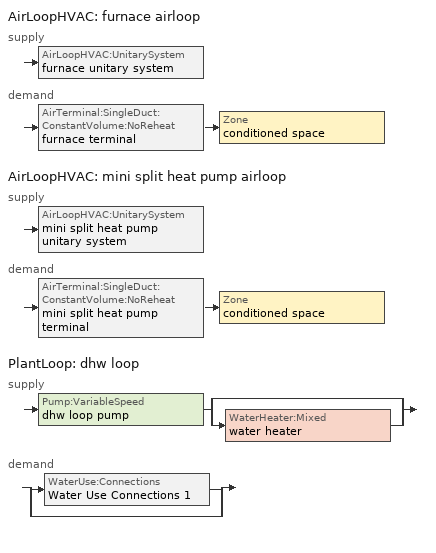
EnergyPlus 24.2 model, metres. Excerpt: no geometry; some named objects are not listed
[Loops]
AirLoopHVAC 'furnace airloop'
 supply: AirLoopHVAC:UnitarySystem 'furnace unitary system'
 demand: AirTerminal:SingleDuct:ConstantVolume:NoReheat 'furnace terminal' > Zone 'conditioned space'
AirLoopHVAC 'mini split heat pump airloop'
 supply: AirLoopHVAC:UnitarySystem 'mini split heat pump unitary system'
 demand: AirTerminal:SingleDuct:ConstantVolume:NoReheat 'mini split heat pump terminal' > Zone 'conditioned space'
PlantLoop 'dhw loop'
 supply: Pump:VariableSpeed 'dhw loop pump' > split
  | bypass
  | WaterHeater:Mixed 'water heater'
 demand: split
  | WaterUse:Connections 'Water Use Connections 1'
  | bypass
[ZoneControl:Thermostat]
conditioned space Thermostat: Zone or ZoneList=conditioned space; Control Type Schedule=conditioned space Thermostat Schedule; Control 1=conditioned space temperature setpoint; Temperature Difference Between Cutout And Setpoint {deltaC}=0
[ThermostatSetpoint:DualSetpoint]
conditioned space temperature setpoint: Heating Setpoint Temperature Schedule=heating setpoint; Cooling Setpoint Temperature Schedule=cooling setpoint
[ZoneHVAC:Baseboard:Convective:Electric]
electric baseboard: Availability Schedule=Always On Discrete; Heating Design Capacity {W}=0.293071; Efficiency=0.3
[AirTerminal:SingleDuct:ConstantVolume:NoReheat] Availability Schedule=Always On Discrete
Name | Maximum Air Flow Rate {m3/s}
furnace terminal | 0.269954
mini split heat pump terminal | 0.12601
[Zone equipment]
conditioned space: electric baseboard, furnace terminal, mini split heat pump terminal
[AirLoopHVAC] Design Return Air Flow Fraction of Supply Air Flow=1
Name | Design Supply Air Flow Rate {m3/s}
furnace airloop | 0.269954
mini split heat pump airloop | 0.12601
[Sizing:System] Type of Load to Size On=Sensible; Design Outdoor Air Flow Rate {m3/s}=Autosize; Central Heating Maximum System Air Flow Ratio=0.3; Preheat Design Temperature {C}=7; Preheat Design Humidity Ratio {kgWater/kgDryAir}=0.008; Precool Design Temperature {C}=12.8; Precool Design Humidity Ratio {kgWater/kgDryAir}=0.008; Central Cooling Design Supply Air Temperature {C}=12.8; Central Heating Design Supply Air Temperature {C}=16.7; Type of Zone Sum to Use=NonCoincident; 100% Outdoor Air in Cooling=Yes; 100% Outdoor Air in Heating=Yes; Central Cooling Design Supply Air Humidity Ratio {kgWater/kgDryAir}=0.0085; Central Heating Design Supply Air Humidity Ratio {kgWater/kgDryAir}=0.008; Cooling Supply Air Flow Rate Method=DesignDay; Cooling Supply Air Flow Rate {m3/s}=0; Cooling Supply Air Flow Rate Per Floor Area {m3/s-m2}=0.00996765; Cooling Fraction of Autosized Cooling Supply Air Flow Rate=1; Cooling Supply Air Flow Rate Per Unit Cooling Capacity {m3/s-W}=3.94755e-05; Heating Supply Air Flow Rate Method=DesignDay; Heating Supply Air Flow Rate {m3/s}=0; Heating Supply Air Flow Rate Per Floor Area {m3/s-m2}=0.00996765; Heating Fraction of Autosized Heating Supply Air Flow Rate=1; Heating Fraction of Autosized Cooling Supply Air Flow Rate=1; Heating Supply Air Flow Rate Per Unit Heating Capacity {m3/s-W}=3.15882e-05; System Outdoor Air Method=ZoneSum; Zone Maximum Outdoor Air Fraction=1; Cooling Design Capacity Method=CoolingDesignCapacity; Cooling Design Capacity {W}=Autosize; Cooling Design Capacity Per Floor Area {W/m2}=234.7; Fraction of Autosized Cooling Design Capacity=1; Heating Design Capacity Method=HeatingDesignCapacity; Heating Design Capacity {W}=Autosize; Heating Design Capacity Per Floor Area {W/m2}=157; Fraction of Autosized Heating Design Capacity=1; Central Cooling Capacity Control Method=OnOff; Occupant Diversity=Autosize
furnace airloop; mini split heat pump airloop
[AvailabilityManager:Scheduled] Schedule=Always On Discrete
furnace airloop Availability Manager; mini split heat pump airloop Availability Manager
[AirLoopHVAC:UnitarySystem] Control Type=Load; Controlling Zone or Thermostat Location=conditioned space; Dehumidification Control Type=None; Availability Schedule=Always On Discrete; Fan Placement=BlowThrough; DX Heating Coil Sizing Ratio=1; Use DOAS DX Cooling Coil=No; Minimum Supply Air Temperature {C}=2; Latent Load Control=SensibleOnlyLoadControl; Heating Supply Air Flow Rate Method=SupplyAirFlowRate; No Load Supply Air Flow Rate Method=SupplyAirFlowRate; No Load Supply Air Flow Rate {m3/s}=0; No Load Supply Air Flow Rate Control Set To Low Speed=Yes; Maximum Supply Air Temperature {C}=48.8889; Maximum Outdoor Dry-Bulb Temperature for Supplemental Heater Operation {C}=21; Ancillary On-Cycle Electric Power {W}=0; Ancillary Off-Cycle Electric Power {W}=0
Name | Supply Fan | Supply Air Fan Operating Mode Schedule | Heating Coil | Cooling Supply Air Flow Rate Method | Heating Supply Air Flow Rate {m3/s} | Cooling Coil | Cooling Supply Air Flow Rate {m3/s} | Design Specification Multispeed Object
furnace unitary system | furnace supply fan | furnace auto fan schedule | furnace htg coil | None | 0.269954
mini split heat pump unitary system | mini split heat pump supply fan | mini split heat pump auto fan schedule | mini split heat pump htg coil | SupplyAirFlowRate | 0.12601 | mini split heat pump clg coil | 0.12601 | Unitary System Performance Multispeed 1
[Fan:SystemModel] Availability Schedule=Always On Discrete; Speed Control Method=Discrete; Electric Power Minimum Flow Rate Fraction=0.2; Design Pressure Rise {Pa}=500; Motor Efficiency=1; Motor In Air Stream Fraction=1; Design Electric Power Consumption {W}=Autosize; Design Power Sizing Method=PowerPerFlow; Electric Power Per Unit Flow Rate Per Unit Pressure {W/((m3/s)-Pa)}=1.66667; Fan Total Efficiency=0.7; Motor Loss Radiative Fraction=0
Name | Design Maximum Air Flow Rate {m3/s} | Electric Power Per Unit Flow Rate {W/(m3/s)} | Number of Speeds | Speed Flow Fraction 1 | Speed Electric Power Fraction 1 | Speed Flow Fraction 2 | Speed Electric Power Fraction 2 | Speed Flow Fraction 3 | Speed Electric Power Fraction 3 | Speed Flow Fraction 4 | Speed Electric Power Fraction 4
furnace supply fan | 0.269954 | 1059.44 | 1 | 1 | 1
mini split heat pump supply fan | 0.155185 | 148.322 | 4 | 0.20706 | 0.00888 | 0.252 | 0.016 | 0.812 | 0.53539 | 1 | 1
[Coil:Heating:Fuel]
furnace htg coil: Availability Schedule=Always On Discrete; Fuel Type=NaturalGas; Burner Efficiency=0.9; Nominal Capacity {W}=9034.5; On Cycle Parasitic Electric Load {W}=0; Off Cycle Parasitic Fuel Load {W}=0
[Coil:Heating:DX:MultiSpeed]
mini split heat pump htg coil: Availability Schedule=Always On Discrete; Minimum Outdoor Dry-Bulb Temperature for Compressor Operation {C}=-3.88889; Crankcase Heater Capacity {W}=50; Maximum Outdoor Dry-Bulb Temperature for Crankcase Heater Operation {C}=10; Defrost Energy Input Ratio Function of Temperature Curve=Defrosteir; Maximum Outdoor Dry-Bulb Temperature for Defrost Operation {C}=4.44444; Defrost Strategy=ReverseCycle; Defrost Control=Timed; Defrost Time Period Fraction=0.058333; Resistive Defrost Heater Capacity {W}=AutoSize; Apply Part Load Fraction to Speeds Greater than 1=No; Fuel Type=Electricity; Region number for Calculating HSPF=4; Number of Speeds=2; Speed Gross Rated Heating Capacity 1 {W}=729.202; Speed Gross Rated Heating COP 1 {W/W}=3.44505; Speed Rated Air Flow Rate 1 {m3/s}=0.0391622; Speed Rated Supply Air Fan Power Per Volume Flow Rate 2017 1 {W/(m3/s)}=773.3; Speed Rated Supply Air Fan Power Per Volume Flow Rate 2023 1 {W/(m3/s)}=934.4; Speed Heating Capacity Function of Temperature Curve Name 1=Heat-CAP-fT1; Speed Heating Capacity Function of Flow Fraction Curve Name 1=Heat-CAP-fFF1; Speed Energy Input Ratio Function of Temperature Curve Name 1=Heat-EIR-fT1; Speed Energy Input Ratio Function of Flow Fraction Curve Name 1=Heat-EIR-fFF1; Speed Part Load Fraction Correlation Curve Name 1=Heat-PLF-fPLR1; Speed Rated Waste Heat Fraction of Power Input 1=0.2; Speed Waste Heat Function of Temperature Curve Name 1=ConstantBiquadratic 1; Speed Gross Rated Heating Capacity 2 {W}=2872.02; Speed Gross Rated Heating COP 2 {W/W}=2.26313; Speed Rated Air Flow Rate 2 {m3/s}=0.155403; Speed Rated Supply Air Fan Power Per Volume Flow Rate 2017 2 {W/(m3/s)}=773.3; Speed Rated Supply Air Fan Power Per Volume Flow Rate 2023 2 {W/(m3/s)}=934.4; Speed Heating Capacity Function of Temperature Curve Name 2=Heat-CAP-fT2; Speed Heating Capacity Function of Flow Fraction Curve Name 2=Heat-CAP-fFF2; Speed Energy Input Ratio Function of Temperature Curve Name 2=Heat-EIR-fT2; Speed Energy Input Ratio Function of Flow Fraction Curve Name 2=Heat-EIR-fFF2; Speed Part Load Fraction Correlation Curve Name 2=Heat-PLF-fPLR2; Speed Rated Waste Heat Fraction of Power Input 2=0.2; Speed Waste Heat Function of Temperature Curve Name 2=ConstantBiquadratic 1
[Coil:Cooling:DX:MultiSpeed]
mini split heat pump clg coil: Availability Schedule=Always On Discrete; Condenser Type=AirCooled; Minimum Outdoor Dry-Bulb Temperature for Compressor Operation {C}=-25; Apply Part Load Fraction to Speeds Greater than 1=No; Apply Latent Degradation to Speeds Greater than 1=No; Crankcase Heater Capacity {W}=50; Maximum Outdoor Dry-Bulb Temperature for Crankcase Heater Operation {C}=10; Basin Heater Capacity {W/K}=0; Basin Heater Setpoint Temperature {C}=2; Fuel Type=Electricity; Number of Speeds=2; Speed Gross Rated Total Cooling Capacity 1 {W}=599.652; Speed Gross Rated Sensible Heat Ratio 1=0.806404; Speed Gross Rated Cooling COP 1 {W/W}=4.25983; Speed Rated Air Flow Rate 1 {m3/s}=0.0321774; Speed Rated Evaporator Fan Power Per Volume Flow Rate 2017 1 {W/(m3/s)}=773.3; Speed Rated Evaporator Fan Power Per Volume Flow Rate 2023 1 {W/(m3/s)}=934.4; Speed Total Cooling Capacity Function of Temperature Curve Name 1=Cool-CAP-fT1; Speed Total Cooling Capacity Function of Flow Fraction Curve Name 1=Cool-CAP-fFF1; Speed Energy Input Ratio Function of Temperature Curve Name 1=Cool-EIR-fT1; Speed Energy Input Ratio Function of Flow Fraction Curve Name 1=Cool-EIR-fFF1; Speed Part Load Fraction Correlation Curve Name 1=Cool-PLF-fPLR1; Speed Nominal Time for Condensate Removal to Begin 1 {s}=1000; Speed Ratio of Initial Moisture Evaporation Rate and Steady State Latent Capacity 1=1.5; Speed Maximum Cycling Rate 1 {cycles/hr}=3; Speed Latent Capacity Time Constant 1 {s}=45; Speed Rated Waste Heat Fraction of Power Input 1=0.2; Speed Waste Heat Function of Temperature Curve Name 1=ConstantBiquadratic; Speed Evaporative Condenser Effectiveness 1=0.9; Speed Evaporative Condenser Air Flow Rate 1 {m3/s}=AutoSize; Speed Rated Evaporative Condenser Pump Power Consumption 1 {W}=AutoSize; Speed Gross Rated Total Cooling Capacity 2 {W}=2363.15; Speed Gross Rated Sensible Heat Ratio 2=0.759942; Speed Gross Rated Cooling COP 2 {W/W}=3.13147; Speed Rated Air Flow Rate 2 {m3/s}=0.126188; Speed Rated Evaporator Fan Power Per Volume Flow Rate 2017 2 {W/(m3/s)}=773.3; Speed Rated Evaporator Fan Power Per Volume Flow Rate 2023 2 {W/(m3/s)}=934.4; Speed Total Cooling Capacity Function of Temperature Curve Name 2=Cool-CAP-fT2; Speed Total Cooling Capacity Function of Flow Fraction Curve Name 2=Cool-CAP-fFF2; Speed Energy Input Ratio Function of Temperature Curve Name 2=Cool-EIR-fT2; Speed Energy Input Ratio Function of Flow Fraction Curve Name 2=Cool-EIR-fFF2; Speed Part Load Fraction Correlation Curve Name 2=Cool-PLF-fPLR2; Speed Nominal Time for Condensate Removal to Begin 2 {s}=1000; Speed Ratio of Initial Moisture Evaporation Rate and Steady State Latent Capacity 2=1.5; Speed Maximum Cycling Rate 2 {cycles/hr}=3; Speed Latent Capacity Time Constant 2 {s}=45; Speed Rated Waste Heat Fraction of Power Input 2=0.2; Speed Waste Heat Function of Temperature Curve Name 2=ConstantBiquadratic; Speed Evaporative Condenser Effectiveness 2=0.9; Speed Evaporative Condenser Air Flow Rate 2 {m3/s}=AutoSize; Speed Rated Evaporative Condenser Pump Power Consumption 2 {W}=AutoSize
[UnitarySystemPerformance:Multispeed]
Unitary System Performance Multispeed 1: Number of Speeds for Heating=2; Number of Speeds for Cooling=2; Single Mode Operation=No; No Load Supply Air Flow Rate Ratio=1; Heating Speed Supply Air Flow Ratio 1=0.310345; Cooling Speed Supply Air Flow Ratio 1=0.255; Heating Speed Supply Air Flow Ratio 2=1.23153; Cooling Speed Supply Air Flow Ratio 2=1
[PlantLoop]
dhw loop: Fluid Type=Water; Plant Equipment Operation Scheme=dhw loop Operation Schemes; Maximum Loop Temperature {C}=100; Minimum Loop Temperature {C}=0; Maximum Loop Flow Rate {m3/s}=0.01; Minimum Loop Flow Rate {m3/s}=0; Plant Loop Volume {m3}=0.003; Load Distribution Scheme=Optimal; Plant Loop Demand Calculation Scheme=SingleSetpoint; Common Pipe Simulation=None
[Sizing:Plant]
dhw loop: Loop Type=Heating; Design Loop Exit Temperature {C}=56; Loop Design Temperature Difference {deltaC}=5.55556; Sizing Option=NonCoincident; Zone Timesteps in Averaging Window=1; Coincident Sizing Factor Mode=None
[Pump:VariableSpeed]
dhw loop pump: Design Maximum Flow Rate {m3/s}=0.01; Design Pump Head {Pa}=1; Design Power Consumption {W}=0; Motor Efficiency=0.85; Fraction of Motor Inefficiencies to Fluid Stream=0; Coefficient 1 of the Part Load Performance Curve=0; Coefficient 2 of the Part Load Performance Curve=1; Coefficient 3 of the Part Load Performance Curve=0; Coefficient 4 of the Part Load Performance Curve=0; Design Minimum Flow Rate {m3/s}=0; Pump Control Type=Intermittent; Skin Loss Radiative Fraction=0.5; Design Power Sizing Method=PowerPerFlowPerPressure; Design Electric Power per Unit Flow Rate {W/(m3/s)}=348701.1; Design Shaft Power per Unit Flow Rate per Unit Head {W/((m3/s)-Pa)}=1.28205; Design Minimum Flow Rate Fraction=0
[WaterHeater:Mixed]
water heater: Tank Volume {m3}=0.179807; Setpoint Temperature Schedule=water heater setpoint; Deadband Temperature Difference {deltaC}=2; Maximum Temperature Limit {C}=99; Heater Control Type=Cycle; Heater Maximum Capacity {W}=10550.6; Heater Minimum Capacity {W}=0; Heater Ignition Minimum Flow Rate {m3/s}=0; Heater Ignition Delay {s}=0; Heater Fuel Type=NaturalGas; Heater Thermal Efficiency=0.766141; Off Cycle Parasitic Fuel Consumption Rate {W}=0; Off Cycle Parasitic Fuel Type=Electricity; Off Cycle Parasitic Heat Fraction to Tank=0; On Cycle Parasitic Fuel Consumption Rate {W}=0; On Cycle Parasitic Fuel Type=Electricity; On Cycle Parasitic Heat Fraction to Tank=0; Ambient Temperature Indicator=Zone; Ambient Temperature Zone=conditioned space; Off Cycle Loss Coefficient to Ambient Temperature {W/K}=5.04386; Off Cycle Loss Fraction to Zone=0.64; On Cycle Loss Coefficient to Ambient Temperature {W/K}=5.04386; On Cycle Loss Fraction to Zone=1; Use Side Effectiveness=1; Source Side Effectiveness=1; Use Side Design Flow Rate {m3/s}=Autosize; Source Side Design Flow Rate {m3/s}=Autosize; Indirect Water Heating Recovery Time {hr}=1.5; Source Side Flow Control Mode=IndirectHeatPrimarySetpoint
[WaterHeater:Sizing]
water heater: Design Mode=PeakDraw; Time Storage Can Meet Peak Draw {hr}=0.538503; Time for Tank Recovery {hr}=0; Nominal Tank Volume for Autosizing Plant Connections {m3}=1
[SetpointManager:Scheduled]
Setpoint Manager Scheduled 1: Control Variable=Temperature; Schedule=dhw temp
[WaterUse:Connections]
Water Use Connections 1: Drain Water Heat Exchanger Type=None; Drain Water Heat Exchanger Destination=Plant; Water Use Equipment Name 1=dhw fixtures; Water Use Equipment Name 2=dhw distribution waste; Water Use Equipment Name 3=clothes washer; Water Use Equipment Name 4=dishwasher
[WaterUse:Equipment]
Name | Peak Flow Rate {m3/s} | Flow Rate Fraction Schedule | Target Temperature Schedule
dhw fixtures | 9.61811e-07 | dhw fixtures schedule | mixed water temperature schedule
dhw distribution waste | 2.9158e-07 | dhw fixtures schedule | mixed water temperature schedule
clothes washer | 9.69919e-07 | clothes washer schedule
dishwasher | 2.90872e-07 | dishwasher schedule
[PlantEquipmentOperationSchemes]
dhw loop Operation Schemes: Control Scheme Object Type 1=PlantEquipmentOperation:HeatingLoad; Control Scheme Name 1=dhw loop Heating Operation Scheme; Control Scheme Schedule Name 1=Always On Discrete
[PlantEquipmentOperation:HeatingLoad]
dhw loop Heating Operation Scheme: Load Range Lower Limit 1 {W}=0; Load Range Upper Limit 1 {W}=1000000000; Range Equipment List Name 1=dhw loop Heating Equipment List
[PlantEquipmentList]
dhw loop Heating Equipment List: WaterHeater:Mixed, water heater
[EnergyManagementSystem:GlobalVariable]
furnace_airloop_Fan_RTF
infil_program_Qfan
infil_program_Qinf
mini_split_heat_pump_airloop_Fan_RTF
natural_vent_program_Qnv
natural_vent_program_Qwhf
[EnergyManagementSystem:InternalVariable] Internal Data Type=Fan Maximum Mass Flow Rate
Name | Internal Data Index Key
furnace_airloop_max_sup_fan_mfr | furnace supply fan
mini_split_heat_pump_airloop_max_sup_fan_mfr | mini split heat pump supply fan
[EnergyManagementSystem:Sensor]
Name | Output:Variable or Output:Meter Index Key | Output:Variable or Output:Meter
airflow_gain | infil flow | Infiltration Sensible Heat Gain Energy
airflow_gain_1 | natural vent flow | Infiltration Sensible Heat Gain Energy
airflow_gain_2 | whole house fan flow | Infiltration Sensible Heat Gain Energy
airflow_loss | infil flow | Infiltration Sensible Heat Loss Energy
airflow_loss_1 | natural vent flow | Infiltration Sensible Heat Loss Energy
airflow_loss_2 | whole house fan flow | Infiltration Sensible Heat Loss Energy
clg_load_cond |  | Cooling:EnergyTransfer:Zone:CONDITIONED SPACE
clg_sp_s; clg_sp_s_1 | cooling setpoint | Schedule Value
clothes_dryer_exhaust_0_sch_s | clothes dryer exhaust 0 schedule | Schedule Value
conditioned_space_clg_unmet_s | conditioned space | Zone Cooling Setpoint Not Met Time
conditioned_space_htg_unmet_s | conditioned space | Zone Heating Setpoint Not Met Time
cool_season | cooling season schedule | Schedule Value
dhw_loss | water heater | Water Heater Heat Loss Energy
dhw_rtf | water heater | Water Heater Runtime Fraction
fridge_tin_s; tin_s; tin_s_1 | conditioned space | Zone Mean Air Temperature
furnace_airloop_Fan_RTF_s | furnace supply fan | Fan Runtime Fraction
furnace_htg_coil_s | furnace htg coil | Heating Coil Heating Energy
furnace_supply_fan_s | furnace supply fan | Fan Electricity Energy
htg_load_cond |  | Heating:EnergyTransfer:Zone:CONDITIONED SPACE
htg_sp_s; htg_sp_s_1 | heating setpoint | Schedule Value
ig_ee_conv | clothes dryer | Electric Equipment Convective Heating Energy
ig_ee_conv_1 | clothes washer | Electric Equipment Convective Heating Energy
ig_ee_conv_2 | cooking range | Electric Equipment Convective Heating Energy
ig_ee_conv_3 | dishwasher | Electric Equipment Convective Heating Energy
ig_ee_conv_4 | fridge | Electric Equipment Convective Heating Energy
ig_ee_conv_5 | misc plug loads | Electric Equipment Convective Heating Energy
ig_ee_conv_6 | whole house fan | Electric Equipment Convective Heating Energy
ig_ee_rad | clothes dryer | Electric Equipment Radiant Heating Energy
ig_ee_rad_1 | clothes washer | Electric Equipment Radiant Heating Energy
ig_ee_rad_2 | cooking range | Electric Equipment Radiant Heating Energy
ig_ee_rad_3 | dishwasher | Electric Equipment Radiant Heating Energy
ig_ee_rad_4 | fridge | Electric Equipment Radiant Heating Energy
ig_ee_rad_5 | misc plug loads | Electric Equipment Radiant Heating Energy
ig_ee_rad_6 | whole house fan | Electric Equipment Radiant Heating Energy
ig_lgt_conv | interior lighting | Lights Convective Heating Energy
ig_lgt_rad | interior lighting | Lights Radiant Heating Energy
ig_lgt_vis | interior lighting | Lights Visible Radiation Heating Energy
ig_oe_conv | clothes dryer 1 | Other Equipment Convective Heating Energy
ig_oe_conv_1 | cooking range 1 | Other Equipment Convective Heating Energy
ig_oe_conv_2 | general water use latent | Other Equipment Convective Heating Energy
ig_oe_conv_3 | general water use sensible | Other Equipment Convective Heating Energy
ig_oe_conv_4 | water heater energy adjustment1 | Other Equipment Convective Heating Energy
ig_oe_rad | clothes dryer 1 | Other Equipment Radiant Heating Energy
ig_oe_rad_1 | cooking range 1 | Other Equipment Radiant Heating Energy
ig_oe_rad_2 | general water use latent | Other Equipment Radiant Heating Energy
ig_oe_rad_3 | general water use sensible | Other Equipment Radiant Heating Energy
ig_oe_rad_4 | water heater energy adjustment1 | Other Equipment Radiant Heating Energy
ig_ppl_conv | occupants | People Convective Heating Energy
ig_ppl_rad | occupants | People Radiant Heating Energy
im_conv | furniture mass conditioned space 1 | Surface Inside Face Convection Heat Gain Energy
im_conv_1 | partition wall mass | Surface Inside Face Convection Heat Gain Energy
im_ig | furniture mass conditioned space 1 | Surface Inside Face Internal Gains Radiation Heat Gain Energy
im_ig_1 | partition wall mass | Surface Inside Face Internal Gains Radiation Heat Gain Energy
im_lgt | furniture mass conditioned space 1 | Surface Inside Face Lights Radiation Heat Gain Energy
im_lgt_1 | partition wall mass | Surface Inside Face Lights Radiation Heat Gain Energy
im_sol | furniture mass conditioned space 1 | Surface Inside Face Solar Radiation Heat Gain Energy
im_sol_1 | partition wall mass | Surface Inside Face Solar Radiation Heat Gain Energy
im_surf | furniture mass conditioned space 1 | Surface Inside Face Net Surface Thermal Radiation Heat Gain Energy
im_surf_1 | partition wall mass | Surface Inside Face Net Surface Thermal Radiation Heat Gain Energy
mech_vent_bath_fan_0_sch_s | mech vent bath fan 0 schedule | Schedule Value
mech_vent_bath_fan_1_sch_s | mech vent bath fan 1 schedule | Schedule Value
mini_split_heat_pump_airloop_Fan_RTF_s | mini split heat pump supply fan | Fan Runtime Fraction Speed 1
mini_split_heat_pump_airloop_Fan_RTF_s_1 | mini split heat pump supply fan | Fan Runtime Fraction Speed 2
mini_split_heat_pump_airloop_Fan_RTF_s_2 | mini split heat pump supply fan | Fan Runtime Fraction Speed 3
mini_split_heat_pump_airloop_Fan_RTF_s_3 | mini split heat pump supply fan | Fan Runtime Fraction Speed 4
mini_split_heat_pump_clg_coil_s | mini split heat pump clg coil | Cooling Coil Total Cooling Energy
mini_split_heat_pump_htg_coil_s | mini split heat pump htg coil | Heating Coil Heating Energy
mini_split_heat_pump_supply_fan_s | mini split heat pump supply fan | Fan Electricity Energy
mv_conv | mech vent bath fan 0 | Electric Equipment Convective Heating Energy
mv_conv_1 | mech vent bath fan 1 | Electric Equipment Convective Heating Energy
mv_conv_2 | mech vent house fan | Electric Equipment Convective Heating Energy
mv_conv_3 | mech vent house fan cfis | Electric Equipment Convective Heating Energy
mv_conv_4 | mech vent house fan latent load | Other Equipment Convective Heating Energy
mv_conv_5 | mech vent house fan sensible load | Other Equipment Convective Heating Energy
mv_rad | mech vent bath fan 0 | Electric Equipment Radiant Heating Energy
mv_rad_1 | mech vent bath fan 1 | Electric Equipment Radiant Heating Energy
mv_rad_2 | mech vent house fan | Electric Equipment Radiant Heating Energy
mv_rad_3 | mech vent house fan cfis | Electric Equipment Radiant Heating Energy
mv_rad_4 | mech vent house fan latent load | Other Equipment Radiant Heating Energy
mv_rad_5 | mech vent house fan sensible load | Other Equipment Radiant Heating Energy
natural_vent_s | natural vent schedule | Schedule Value
out_pb_s |  | Site Outdoor Air Barometric Pressure
out_wt_s |  | Site Outdoor Air Humidity Ratio
site_vw_s |  | Site Wind Speed
ss_back_out | Window1 | Surface Window Shortwave from Zone Back Out Window Heat Transfer Rate
ss_back_out_1 | Window10 | Surface Window Shortwave from Zone Back Out Window Heat Transfer Rate
ss_back_out_2 | Window11 | Surface Window Shortwave from Zone Back Out Window Heat Transfer Rate
ss_back_out_3 | Window2 | Surface Window Shortwave from Zone Back Out Window Heat Transfer Rate
ss_back_out_4 | Window3 | Surface Window Shortwave from Zone Back Out Window Heat Transfer Rate
ss_back_out_5 | Window6 | Surface Window Shortwave from Zone Back Out Window Heat Transfer Rate
ss_back_out_6 | Window7 | Surface Window Shortwave from Zone Back Out Window Heat Transfer Rate
ss_back_out_7 | Window8 | Surface Window Shortwave from Zone Back Out Window Heat Transfer Rate
ss_back_out_8 | Window9 | Surface Window Shortwave from Zone Back Out Window Heat Transfer Rate
ss_conv | Door1 | Surface Inside Face Convection Heat Gain Energy
ss_conv_1 | Window1 | Surface Inside Face Convection Heat Gain Energy
ss_conv_2 | Window10 | Surface Inside Face Convection Heat Gain Energy
ss_conv_3 | Window11 | Surface Inside Face Convection Heat Gain Energy
ss_conv_4 | Window2 | Surface Inside Face Convection Heat Gain Energy
ss_conv_5 | Window3 | Surface Inside Face Convection Heat Gain Energy
ss_conv_6 | Window6 | Surface Inside Face Convection Heat Gain Energy
ss_conv_7 | Window7 | Surface Inside Face Convection Heat Gain Energy
ss_conv_8 | Window8 | Surface Inside Face Convection Heat Gain Energy
ss_conv_9 | Window9 | Surface Inside Face Convection Heat Gain Energy
ss_ig | Door1 | Surface Inside Face Internal Gains Radiation Heat Gain Energy
ss_ig_1 | Window1 | Surface Inside Face Internal Gains Radiation Heat Gain Energy
ss_ig_2 | Window10 | Surface Inside Face Internal Gains Radiation Heat Gain Energy
ss_ig_3 | Window11 | Surface Inside Face Internal Gains Radiation Heat Gain Energy
ss_ig_4 | Window2 | Surface Inside Face Internal Gains Radiation Heat Gain Energy
ss_ig_5 | Window3 | Surface Inside Face Internal Gains Radiation Heat Gain Energy
ss_ig_6 | Window6 | Surface Inside Face Internal Gains Radiation Heat Gain Energy
ss_ig_7 | Window7 | Surface Inside Face Internal Gains Radiation Heat Gain Energy
ss_ig_8 | Window8 | Surface Inside Face Internal Gains Radiation Heat Gain Energy
ss_ig_9 | Window9 | Surface Inside Face Internal Gains Radiation Heat Gain Energy
ss_lgt | Door1 | Surface Inside Face Lights Radiation Heat Gain Energy
ss_sol | Door1 | Surface Inside Face Solar Radiation Heat Gain Energy
ss_surf | Door1 | Surface Inside Face Net Surface Thermal Radiation Heat Gain Energy
ss_surf_1 | Window1 | Surface Inside Face Net Surface Thermal Radiation Heat Gain Energy
ss_surf_2 | Window10 | Surface Inside Face Net Surface Thermal Radiation Heat Gain Energy
ss_surf_3 | Window11 | Surface Inside Face Net Surface Thermal Radiation Heat Gain Energy
ss_surf_4 | Window2 | Surface Inside Face Net Surface Thermal Radiation Heat Gain Energy
ss_surf_5 | Window3 | Surface Inside Face Net Surface Thermal Radiation Heat Gain Energy
ss_surf_6 | Window6 | Surface Inside Face Net Surface Thermal Radiation Heat Gain Energy
ss_surf_7 | Window7 | Surface Inside Face Net Surface Thermal Radiation Heat Gain Energy
ss_surf_8 | Window8 | Surface Inside Face Net Surface Thermal Radiation Heat Gain Energy
ss_surf_9 | Window9 | Surface Inside Face Net Surface Thermal Radiation Heat Gain Energy
ss_trans_in | Window1 | Surface Window Transmitted Solar Radiation Rate
ss_trans_in_1 | Window10 | Surface Window Transmitted Solar Radiation Rate
ss_trans_in_2 | Window11 | Surface Window Transmitted Solar Radiation Rate
ss_trans_in_3 | Window2 | Surface Window Transmitted Solar Radiation Rate
ss_trans_in_4 | Window3 | Surface Window Transmitted Solar Radiation Rate
ss_trans_in_5 | Window6 | Surface Window Transmitted Solar Radiation Rate
ss_trans_in_6 | Window7 | Surface Window Transmitted Solar Radiation Rate
ss_trans_in_7 | Window8 | Surface Window Transmitted Solar Radiation Rate
ss_trans_in_8 | Window9 | Surface Window Transmitted Solar Radiation Rate
ss_trans_out | Window1 | Surface Inside Face Initial Transmitted Diffuse Transmitted Out Window Solar Radiation Rate
ss_trans_out_1 | Window10 | Surface Inside Face Initial Transmitted Diffuse Transmitted Out Window Solar Radiation Rate
ss_trans_out_2 | Window11 | Surface Inside Face Initial Transmitted Diffuse Transmitted Out Window Solar Radiation Rate
ss_trans_out_3 | Window2 | Surface Inside Face Initial Transmitted Diffuse Transmitted Out Window Solar Radiation Rate
ss_trans_out_4 | Window3 | Surface Inside Face Initial Transmitted Diffuse Transmitted Out Window Solar Radiation Rate
ss_trans_out_5 | Window6 | Surface Inside Face Initial Transmitted Diffuse Transmitted Out Window Solar Radiation Rate
ss_trans_out_6 | Window7 | Surface Inside Face Initial Transmitted Diffuse Transmitted Out Window Solar Radiation Rate
ss_trans_out_7 | Window8 | Surface Inside Face Initial Transmitted Diffuse Transmitted Out Window Solar Radiation Rate
ss_trans_out_8 | Window9 | Surface Inside Face Initial Transmitted Diffuse Transmitted Out Window Solar Radiation Rate
s_conv | Floor1 | Surface Inside Face Convection Heat Gain Energy
s_conv_1 | FoundationWall1 | Surface Inside Face Convection Heat Gain Energy
s_conv_10 | Wall1:180 | Surface Inside Face Convection Heat Gain Energy
s_conv_11 | Wall1:270 | Surface Inside Face Convection Heat Gain Energy
s_conv_12 | Wall1:90 | Surface Inside Face Convection Heat Gain Energy
s_conv_2 | inferred conditioned ceiling | Surface Inside Face Convection Heat Gain Energy
s_conv_3 | inferred conditioned floor | Surface Inside Face Convection Heat Gain Energy
s_conv_4 | RimJoist1:0 | Surface Inside Face Convection Heat Gain Energy
s_conv_5 | RimJoist1:180 | Surface Inside Face Convection Heat Gain Energy
s_conv_6 | RimJoist1:270 | Surface Inside Face Convection Heat Gain Energy
s_conv_7 | RimJoist1:90 | Surface Inside Face Convection Heat Gain Energy
s_conv_8 | Slab1 | Surface Inside Face Convection Heat Gain Energy
s_conv_9 | Wall1:0 | Surface Inside Face Convection Heat Gain Energy
s_ig | Floor1 | Surface Inside Face Internal Gains Radiation Heat Gain Energy
s_ig_1 | FoundationWall1 | Surface Inside Face Internal Gains Radiation Heat Gain Energy
s_ig_10 | Wall1:180 | Surface Inside Face Internal Gains Radiation Heat Gain Energy
s_ig_11 | Wall1:270 | Surface Inside Face Internal Gains Radiation Heat Gain Energy
s_ig_12 | Wall1:90 | Surface Inside Face Internal Gains Radiation Heat Gain Energy
s_ig_2 | inferred conditioned ceiling | Surface Inside Face Internal Gains Radiation Heat Gain Energy
s_ig_3 | inferred conditioned floor | Surface Inside Face Internal Gains Radiation Heat Gain Energy
s_ig_4 | RimJoist1:0 | Surface Inside Face Internal Gains Radiation Heat Gain Energy
s_ig_5 | RimJoist1:180 | Surface Inside Face Internal Gains Radiation Heat Gain Energy
s_ig_6 | RimJoist1:270 | Surface Inside Face Internal Gains Radiation Heat Gain Energy
s_ig_7 | RimJoist1:90 | Surface Inside Face Internal Gains Radiation Heat Gain Energy
s_ig_8 | Slab1 | Surface Inside Face Internal Gains Radiation Heat Gain Energy
s_ig_9 | Wall1:0 | Surface Inside Face Internal Gains Radiation Heat Gain Energy
s_lgt | Floor1 | Surface Inside Face Lights Radiation Heat Gain Energy
s_lgt_1 | FoundationWall1 | Surface Inside Face Lights Radiation Heat Gain Energy
s_lgt_10 | Wall1:180 | Surface Inside Face Lights Radiation Heat Gain Energy
s_lgt_11 | Wall1:270 | Surface Inside Face Lights Radiation Heat Gain Energy
s_lgt_12 | Wall1:90 | Surface Inside Face Lights Radiation Heat Gain Energy
s_lgt_2 | inferred conditioned ceiling | Surface Inside Face Lights Radiation Heat Gain Energy
s_lgt_3 | inferred conditioned floor | Surface Inside Face Lights Radiation Heat Gain Energy
s_lgt_4 | RimJoist1:0 | Surface Inside Face Lights Radiation Heat Gain Energy
s_lgt_5 | RimJoist1:180 | Surface Inside Face Lights Radiation Heat Gain Energy
s_lgt_6 | RimJoist1:270 | Surface Inside Face Lights Radiation Heat Gain Energy
s_lgt_7 | RimJoist1:90 | Surface Inside Face Lights Radiation Heat Gain Energy
s_lgt_8 | Slab1 | Surface Inside Face Lights Radiation Heat Gain Energy
s_lgt_9 | Wall1:0 | Surface Inside Face Lights Radiation Heat Gain Energy
s_sol | Floor1 | Surface Inside Face Solar Radiation Heat Gain Energy
s_sol_1 | FoundationWall1 | Surface Inside Face Solar Radiation Heat Gain Energy
s_sol_10 | Wall1:180 | Surface Inside Face Solar Radiation Heat Gain Energy
s_sol_11 | Wall1:270 | Surface Inside Face Solar Radiation Heat Gain Energy
s_sol_12 | Wall1:90 | Surface Inside Face Solar Radiation Heat Gain Energy
s_sol_2 | inferred conditioned ceiling | Surface Inside Face Solar Radiation Heat Gain Energy
s_sol_3 | inferred conditioned floor | Surface Inside Face Solar Radiation Heat Gain Energy
s_sol_4 | RimJoist1:0 | Surface Inside Face Solar Radiation Heat Gain Energy
s_sol_5 | RimJoist1:180 | Surface Inside Face Solar Radiation Heat Gain Energy
s_sol_6 | RimJoist1:270 | Surface Inside Face Solar Radiation Heat Gain Energy
s_sol_7 | RimJoist1:90 | Surface Inside Face Solar Radiation Heat Gain Energy
s_sol_8 | Slab1 | Surface Inside Face Solar Radiation Heat Gain Energy
s_sol_9 | Wall1:0 | Surface Inside Face Solar Radiation Heat Gain Energy
s_surf | Floor1 | Surface Inside Face Net Surface Thermal Radiation Heat Gain Energy
s_surf_1 | FoundationWall1 | Surface Inside Face Net Surface Thermal Radiation Heat Gain Energy
s_surf_10 | Wall1:180 | Surface Inside Face Net Surface Thermal Radiation Heat Gain Energy
s_surf_11 | Wall1:270 | Surface Inside Face Net Surface Thermal Radiation Heat Gain Energy
s_surf_12 | Wall1:90 | Surface Inside Face Net Surface Thermal Radiation Heat Gain Energy
s_surf_2 | inferred conditioned ceiling | Surface Inside Face Net Surface Thermal Radiation Heat Gain Energy
s_surf_3 | inferred conditioned floor | Surface Inside Face Net Surface Thermal Radiation Heat Gain Energy
s_surf_4 | RimJoist1:0 | Surface Inside Face Net Surface Thermal Radiation Heat Gain Energy
s_surf_5 | RimJoist1:180 | Surface Inside Face Net Surface Thermal Radiation Heat Gain Energy
s_surf_6 | RimJoist1:270 | Surface Inside Face Net Surface Thermal Radiation Heat Gain Energy
s_surf_7 | RimJoist1:90 | Surface Inside Face Net Surface Thermal Radiation Heat Gain Energy
s_surf_8 | Slab1 | Surface Inside Face Net Surface Thermal Radiation Heat Gain Energy
s_surf_9 | Wall1:0 | Surface Inside Face Net Surface Thermal Radiation Heat Gain Energy
tout_db; tout_db_1 | Environment | Site Outdoor Air Drybulb Temperature
tout_s | conditioned space | Zone Outdoor Air Drybulb Temperature
water_heater_energy | water heater | Water Heater NaturalGas Rate
water_heater_off_cycle_parasitic | water heater | Water Heater Off Cycle Parasitic Electricity Rate
water_heater_on_cycle_parasitic | water heater | Water Heater On Cycle Parasitic Electricity Rate
win_s | conditioned space | Zone Air Humidity Ratio
[EnergyManagementSystem:Actuator]
Name | Actuated Component Unique | Actuated Component Type | Actuated Component Control Type
fridge_schedule_act | fridge schedule | Schedule:Constant | Schedule Value
infil_flow_act | infil flow | Zone Infiltration | Air Exchange Flow Rate
mech_vent_house_fan_cfis_act | mech vent house fan cfis | ElectricEquipment | Electricity Rate
mech_vent_house_fan_latent_load_act | mech vent house fan latent load | OtherEquipment | Power Level
mech_vent_house_fan_sensible_load_act | mech vent house fan sensible load | OtherEquipment | Power Level
mini_split_heat_pump_supply_fan_pressure_rise_act | mini split heat pump supply fan | Fan | Fan Pressure Rise
mini_split_heat_pump_supply_fan_total_efficiency_act | mini split heat pump supply fan | Fan | Fan Total Efficiency
natural_vent_flow_act | natural vent flow | Zone Infiltration | Air Exchange Flow Rate
Sequential_Fraction_Schedule_2_act | Sequential Fraction Schedule 2 | Schedule:Constant | Schedule Value
water_heater_ec_adj_act | water heater energy adjustment1 | OtherEquipment | Power Level
whole_house_fan_act | whole house fan | ElectricEquipment | Electricity Rate
whole_house_fan_flow_act | whole house fan flow | Zone Infiltration | Air Exchange Flow Rate
whole_house_fan_mix_act | whole house fan mix | ZoneMixing | Air Exchange Flow Rate
[EnergyManagementSystem:Program]
component_loads_program: Set loads_htg_walls = 0; Set loads_htg_rim_joists = 0; Set loads_htg_foundation_walls = 0; Set loads_htg_floors = 0; Set loads_htg_slabs = 0; Set loads_htg_ceilings = 0; Set loads_htg_roofs = 0; Set loads_htg_windows_conduction = 0; Set loads_htg_windows_solar = 0; Set loads_htg_doors = 0; Set loads_htg_skylights_conduction = 0; Set loads_htg_skylights_solar = 0; Set loads_htg_internal_mass = 0; Set loads_htg_intgains = 0; Set loads_htg_lighting = 0; Set loads_htg_infil = 0; Set loads_htg_mechvent = 0; Set loads_htg_natvent = 0; Set loads_htg_whf = 0; Set loads_htg_ducts = 0; Set loads_clg_walls = 0; Set loads_clg_rim_joists = 0; Set loads_clg_foundation_walls = 0; Set loads_clg_floors = 0; Set loads_clg_slabs = 0; Set loads_clg_ceilings = 0; Set loads_clg_roofs = 0; Set loads_clg_windows_conduction = 0; Set loads_clg_windows_solar = 0; Set loads_clg_doors = 0; Set loads_clg_skylights_conduction = 0; Set loads_clg_skylights_solar = 0; Set loads_clg_internal_mass = 0; Set loads_clg_intgains = 0; Set loads_clg_lighting = 0; Set loads_clg_infil = 0; Set loads_clg_mechvent = 0; Set loads_clg_natvent = 0; Set loads_clg_whf = 0; Set loads_clg_ducts = 0; Set hr_walls = 0; Set hr_walls = hr_walls + s_conv_9 + s_ig_9 + s_sol_9 + s_lgt_9 + s_surf_9; Set hr_walls = hr_walls + s_conv_10 + s_ig_10 + s_sol_10 + s_lgt_10 + s_surf_10; Set hr_walls = hr_walls + s_conv_11 + s_ig_11 + s_sol_11 + s_lgt_11 + s_surf_11; Set hr_walls = hr_walls + s_conv_12 + s_ig_12 + s_sol_12 + s_lgt_12 + s_surf_12; Set hr_rim_joists = 0; Set hr_rim_joists = hr_rim_joists + s_conv_4 + s_ig_4 + s_sol_4 + s_lgt_4 + s_surf_4; Set hr_rim_joists = hr_rim_joists + s_conv_5 + s_ig_5 + s_sol_5 + s_lgt_5 + s_surf_5; Set hr_rim_joists = hr_rim_joists + s_conv_6 + s_ig_6 + s_sol_6 + s_lgt_6 + s_surf_6; Set hr_rim_joists = hr_rim_joists + s_conv_7 + s_ig_7 + s_sol_7 + s_lgt_7 + s_surf_7; Set hr_foundation_walls = 0; Set hr_foundation_walls = hr_foundation_walls + s_conv_1 + s_ig_1 + s_sol_1 + s_lgt_1 + s_surf_1; Set hr_floors = 0; Set hr_slabs = 0; Set hr_slabs = hr_slabs + s_conv_8 + s_ig_8 + s_sol_8 + s_lgt_8 + s_surf_8; Set hr_ceilings = 0; Set hr_ceilings = hr_ceilings + s_conv + s_ig + s_sol + s_lgt + s_surf; Set hr_roofs = 0; Set hr_windows_conduction = 0; Set hr_windows_conduction = hr_windows_conduction + ss_conv_1; Set hr_windows_conduction = hr_windows_conduction + ss_ig_1; Set hr_windows_conduction = hr_windows_conduction + ss_surf_1; Set hr_windows_conduction = hr_windows_conduction + ss_conv_2; Set hr_windows_conduction = hr_windows_conduction + ss_ig_2; Set hr_windows_conduction = hr_windows_conduction + ss_surf_2; Set hr_windows_conduction = hr_windows_conduction + ss_conv_3; Set hr_windows_conduction = hr_windows_conduction + ss_ig_3; Set hr_windows_conduction = hr_windows_conduction + ss_surf_3; Set hr_windows_conduction = hr_windows_conduction + ss_conv_4; Set hr_windows_conduction = hr_windows_conduction + ss_ig_4; Set hr_windows_conduction = hr_windows_conduction + ss_surf_4; Set hr_windows_conduction = hr_windows_conduction + ss_conv_5; Set hr_windows_conduction = hr_windows_conduction + ss_ig_5; Set hr_windows_conduction = hr_windows_conduction + ss_surf_5; Set hr_windows_conduction = hr_windows_conduction + ss_conv_6; Set hr_windows_conduction = hr_windows_conduction + ss_ig_6; Set hr_windows_conduction = hr_windows_conduction + ss_surf_6; Set hr_windows_conduction = hr_windows_conduction + ss_conv_7; Set hr_windows_conduction = hr_windows_conduction + ss_ig_7; Set hr_windows_conduction = hr_windows_conduction + ss_surf_7; Set hr_windows_conduction = hr_windows_conduction + ss_conv_8; Set hr_windows_conduction = hr_windows_conduction + ss_ig_8; Set hr_windows_conduction = hr_windows_conduction + ss_surf_8; Set hr_windows_conduction = hr_windows_conduction + ss_conv_9; Set hr_windows_conduction = hr_windows_conduction + ss_ig_9; Set hr_windows_conduction = hr_windows_conduction + ss_surf_9; Set hr_windows_solar = 0; Set hr_windows_solar = hr_windows_solar - ss_trans_in * ZoneTimestep * 3600 + ss_back_out * ZoneTimestep * 3600 + ss_trans_out * ZoneTimestep * 3600; Set hr_windows_solar = hr_windows_solar - ss_trans_in_1 * ZoneTimestep * 3600 + ss_back_out_1 * ZoneTimestep * 3600 + ss_trans_out_1 * ZoneTimestep * 3600; Set hr_windows_solar = hr_windows_solar - ss_trans_in_2 * ZoneTimestep * 3600 + ss_back_out_2 * ZoneTimestep * 3600 + ss_trans_out_2 * ZoneTimestep * 3600; Set hr_windows_solar = hr_windows_solar - ss_trans_in_3 * ZoneTimestep * 3600 + ss_back_out_3 * ZoneTimestep * 3600 + ss_trans_out_3 * ZoneTimestep * 3600; Set hr_windows_solar = hr_windows_solar - ss_trans_in_4 * ZoneTimestep * 3600 + ss_back_out_4 * ZoneTimestep * 3600 + ss_trans_out_4 * ZoneTimestep * 3600; Set hr_windows_solar = hr_windows_solar - ss_trans_in_5 * ZoneTimestep * 3600 + ss_back_out_5 * ZoneTimestep * 3600 + ss_trans_out_5 * ZoneTimestep * 3600; Set hr_windows_solar = hr_windows_solar - ss_trans_in_6 * ZoneTimestep * 3600 + ss_back_out_6 * ZoneTimestep * 3600 + ss_trans_out_6 * ZoneTimestep * 3600; Set hr_windows_solar = hr_windows_solar - ss_trans_in_7 * ZoneTimestep * 3600 + ss_back_out_7 * ZoneTimestep * 3600 + ss_trans_out_7 * ZoneTimestep * 3600; Set hr_windows_solar = hr_windows_solar - ss_trans_in_8 * ZoneTimestep * 3600 + ss_back_out_8 * ZoneTimestep * 3600 + ss_trans_out_8 * ZoneTimestep * 3600; Set hr_doors = 0; Set hr_doors = hr_doors + ss_sol; Set hr_doors = hr_doors + ss_lgt; Set hr_doors = hr_doors + ss_conv; Set hr_doors = hr_doors + ss_ig; Set hr_doors = hr_doors + ss_surf; Set hr_skylights_conduction = 0; Set hr_skylights_solar = 0; Set hr_internal_mass = 0; Set hr_internal_mass = hr_internal_mass + s_conv_2 + s_ig_2 + s_sol_2 + s_lgt_2 + s_surf_2; Set hr_internal_mass = hr_internal_mass + s_conv_3 + s_ig_3 + s_sol_3 + s_lgt_3 + s_surf_3; Set hr_internal_mass = hr_internal_mass + im_conv + im_ig + im_sol + im_lgt + im_surf; Set hr_internal_mass = hr_internal_mass + im_conv_1 + im_ig_1 + im_sol_1 + im_lgt_1 + im_surf_1; Set hr_intgains = 0; Set hr_intgains = hr_intgains - ig_ee_conv - ig_ee_rad - ig_ee_conv_1 - ig_ee_rad_1 - ig_ee_conv_2 - ig_ee_rad_2 - ig_ee_conv_3 - ig_ee_rad_3 - ig_ee_conv_4 - ig_ee_rad_4 - ig_ee_conv_5 - ig_ee_rad_5 - ig_ee_conv_6 - ig_ee_rad_6 - ig_oe_conv - ig_oe_rad - ig_oe_conv_1 - ig_oe_rad_1 - ig_oe_conv_2 - ig_oe_rad_2 - ig_oe_conv_3 - ig_oe_rad_3 - ig_oe_conv_4 - ig_oe_rad_4 - ig_ppl_conv - ig_ppl_rad; Set hr_lighting = 0; Set hr_lighting = hr_lighting - ig_lgt_conv - ig_lgt_rad - ig_lgt_vis; Set hr_infil = 0; Set hr_infil = hr_infil - airflow_gain + airflow_loss; Set hr_natvent = 0; Set hr_natvent = hr_natvent - airflow_gain_1 + airflow_loss_1; Set hr_whf = 0; Set hr_whf = hr_whf - airflow_gain_2 + airflow_loss_2; Set hr_mechvent = 0; Set hr_mechvent = hr_mechvent - mv_conv - mv_rad - mv_conv_1 - mv_rad_1 - mv_conv_2 - mv_rad_2 - mv_conv_3 - mv_rad_3 - mv_conv_4 - mv_rad_4 - mv_conv_5 - mv_rad_5; Set hr_ducts = 0; Set hr_intgains = hr_intgains + dhw_loss * (0.64*(1-dhw_rtf) + 1.0*dhw_rtf); Set htg_mode = 0; Set clg_mode = 0; If (htg_load_cond > 0); Set htg_mode = 1.0; ElseIf (clg_load_cond > 0); Set clg_mode = 1.0; Else; Set htg_season = 0; Set clg_season = 0; If ((DayOfYear >= 1) && (DayOfYear <= 365)); Set clg_season = 1; EndIf; If ((DayOfYear >= 1) && (DayOfYear <= 365)); Set htg_season = 1; EndIf; If ((airflow_gain_1 <> 0) || (airflow_loss_1 <> 0)) && (clg_season == 1); Set clg_mode = 1.0; ElseIf ((airflow_gain_2 <> 0) || (airflow_loss_2 <> 0)) && (clg_season == 1); Set clg_mode = 1.0; Else; Set Tmid_setpoint = (htg_sp_s_1 + clg_sp_s_1) / 2; If (tin_s_1 > Tmid_setpoint) && (clg_season == 1); Set clg_mode = 1.0; ElseIf (tin_s_1 < Tmid_setpoint) && (htg_season == 1); Set htg_mode = 1.0; EndIf; EndIf; EndIf; Set loads_htg_walls = loads_htg_walls + (hr_walls * htg_mode * 1); Set loads_htg_rim_joists = loads_htg_rim_joists + (hr_rim_joists * htg_mode * 1); Set loads_htg_foundation_walls = loads_htg_foundation_walls + (hr_foundation_walls * htg_mode * 1); Set loads_htg_floors = loads_htg_floors + (hr_floors * htg_mode * 1); Set loads_htg_slabs = loads_htg_slabs + (hr_slabs * htg_mode * 1); Set loads_htg_ceilings = loads_htg_ceilings + (hr_ceilings * htg_mode * 1); Set loads_htg_roofs = loads_htg_roofs + (hr_roofs * htg_mode * 1); Set loads_htg_windows_conduction = loads_htg_windows_conduction + (hr_windows_conduction * htg_mode * 1); Set loads_htg_windows_solar = loads_htg_windows_solar + (hr_windows_solar * htg_mode * 1); Set loads_htg_doors = loads_htg_doors + (hr_doors * htg_mode * 1); Set loads_htg_skylights_conduction = loads_htg_skylights_conduction + (hr_skylights_conduction * htg_mode * 1); Set loads_htg_skylights_solar = loads_htg_skylights_solar + (hr_skylights_solar * htg_mode * 1); Set loads_htg_internal_mass = loads_htg_internal_mass + (hr_internal_mass * htg_mode * 1); Set loads_htg_intgains = loads_htg_intgains + (hr_intgains * htg_mode * 1); Set loads_htg_lighting = loads_htg_lighting + (hr_lighting * htg_mode * 1); Set loads_htg_infil = loads_htg_infil + (hr_infil * htg_mode * 1); Set loads_htg_mechvent = loads_htg_mechvent + (hr_mechvent * htg_mode * 1); Set loads_htg_natvent = loads_htg_natvent + (hr_natvent * htg_mode * 1); Set loads_htg_whf = loads_htg_whf + (hr_whf * htg_mode * 1); Set loads_htg_ducts = loads_htg_ducts + (hr_ducts * htg_mode * 1); Set loads_clg_walls = loads_clg_walls + (-hr_walls * clg_mode * 1); Set loads_clg_rim_joists = loads_clg_rim_joists + (-hr_rim_joists * clg_mode * 1); Set loads_clg_foundation_walls = loads_clg_foundation_walls + (-hr_foundation_walls * clg_mode * 1); Set loads_clg_floors = loads_clg_floors + (-hr_floors * clg_mode * 1); Set loads_clg_slabs = loads_clg_slabs + (-hr_slabs * clg_mode * 1); Set loads_clg_ceilings = loads_clg_ceilings + (-hr_ceilings * clg_mode * 1); Set loads_clg_roofs = loads_clg_roofs + (-hr_roofs * clg_mode * 1); Set loads_clg_windows_conduction = loads_clg_windows_conduction + (-hr_windows_conduction * clg_mode * 1); Set loads_clg_windows_solar = loads_clg_windows_solar + (-hr_windows_solar * clg_mode * 1); Set loads_clg_doors = loads_clg_doors + (-hr_doors * clg_mode * 1); Set loads_clg_skylights_conduction = loads_clg_skylights_conduction + (-hr_skylights_conduction * clg_mode * 1); Set loads_clg_skylights_solar = loads_clg_skylights_solar + (-hr_skylights_solar * clg_mode * 1); Set loads_clg_internal_mass = loads_clg_internal_mass + (-hr_internal_mass * clg_mode * 1); Set loads_clg_intgains = loads_clg_intgains + (-hr_intgains * clg_mode * 1); Set loads_clg_lighting = loads_clg_lighting + (-hr_lighting * clg_mode * 1); Set loads_clg_infil = loads_clg_infil + (-hr_infil * clg_mode * 1); Set loads_clg_mechvent = loads_clg_mechvent + (-hr_mechvent * clg_mode * 1); Set loads_clg_natvent = loads_clg_natvent + (-hr_natvent * clg_mode * 1); Set loads_clg_whf = loads_clg_whf + (-hr_whf * clg_mode * 1); Set loads_clg_ducts = loads_clg_ducts + (-hr_ducts * clg_mode * 1)
fridge_schedule_program: Set Tin = fridge_tin_s*(9.0/5.0)+32.0; Set fridge_schedule_act = 0; If (Hour == 0); Set fridge_schedule_act = (-0.487+0.019*Tin); ElseIf (Hour == 1); Set fridge_schedule_act = (-0.34+0.016*Tin); ElseIf (Hour == 2); Set fridge_schedule_act = (-0.37+0.017*Tin); ElseIf (Hour == 3); Set fridge_schedule_act = (-0.361+0.016*Tin); ElseIf (Hour == 4); Set fridge_schedule_act = (-0.515+0.018*Tin); ElseIf (Hour == 5); Set fridge_schedule_act = (-0.684+0.021*Tin); ElseIf (Hour == 6); Set fridge_schedule_act = (-0.471+0.019*Tin); ElseIf (Hour == 7); Set fridge_schedule_act = (-0.159+0.015*Tin); ElseIf (Hour == 8); Set fridge_schedule_act = (-0.079+0.015*Tin); ElseIf (Hour == 9); Set fridge_schedule_act = (-0.417+0.019*Tin); ElseIf (Hour == 10); Set fridge_schedule_act = (-0.411+0.018*Tin); ElseIf (Hour == 11); Set fridge_schedule_act = (-0.386+0.018*Tin); ElseIf (Hour == 12); Set fridge_schedule_act = (-0.24+0.016*Tin); ElseIf (Hour == 13); Set fridge_schedule_act = (-0.314+0.017*Tin); ElseIf (Hour == 14); Set fridge_schedule_act = (-0.16+0.015*Tin); ElseIf (Hour == 15); Set fridge_schedule_act = (-0.121+0.015*Tin); ElseIf (Hour == 16); Set fridge_schedule_act = (-0.469+0.02*Tin); ElseIf (Hour == 17); Set fridge_schedule_act = (-0.412+0.02*Tin); ElseIf (Hour == 18); Set fridge_schedule_act = (-0.091+0.017*Tin); ElseIf (Hour == 19); Set fridge_schedule_act = (0.077+0.014*Tin); ElseIf (Hour == 20); Set fridge_schedule_act = (-0.118+0.016*Tin); ElseIf (Hour == 21); Set fridge_schedule_act = (-0.247+0.017*Tin); ElseIf (Hour == 22); Set fridge_schedule_act = (-0.445+0.019*Tin); ElseIf (Hour == 23); Set fridge_schedule_act = (-0.544+0.02*Tin); EndIf
[Schedule:Constant]
Name | Hourly Value
Always On Discrete | 1
dhw temp; water heater setpoint | 56
furnace auto fan schedule; mini split heat pump auto fan schedule | 0
mixed water temperature schedule | 40.5556
[Schedule:Day:Interval]
clothes washer schedule day: No, 01:00, 0.104651, 02:00, 0.0813953, 04:00, 0.0465116, 05:00, 0.0813953, 06:00, 0.127907, 07:00, 0.255814, 08:00, 0.569767, 09:00, 0.848837, 10:00, 1, 11:00, 0.976744, 12:00, 0.872093, 13:00, 0.77907, 14:00, 0.697674, 15:00, 0.569767, 16:00, 0.593023, 17:00, 0.581395, 21:00, 0.569767, 22:00, 0.546512, 23:00, 0.372093, 24:00, 0.197674
clothes washer schedule default day; dishwasher schedule default day; heating setpoint default day; cooling setpoint default day; dhw fixtures schedule default day: No, 24:00, 0
dishwasher schedule day: No, 01:00, 0.135135, 02:00, 0.0630631, 03:00, 0.045045, 05:00, 0.027027, 06:00, 0.0900901, 07:00, 0.18018, 08:00, 0.279279, 09:00, 0.522523, 10:00, 0.585586, 11:00, 0.504505, 12:00, 0.432432, 13:00, 0.378378, 14:00, 0.414414, 15:00, 0.324324, 17:00, 0.342342, 18:00, 0.441441, 19:00, 0.783784, 20:00, 1, 21:00, 0.810811, 22:00, 0.603604, 23:00, 0.396396, 24:00, 0.279279
heating setpoint day: No, 24:00, 20
cooling setpoint day: No, 24:00, 25
dhw fixtures schedule day: No, 01:00, 0.139535, 02:00, 0.0697674, 03:00, 0.0465116, 04:00, 0.0581395, 05:00, 0.116279, 06:00, 0.395349, 07:00, 0.906977, 08:00, 1, 09:00, 0.930233, 10:00, 0.77907, 11:00, 0.651163, 12:00, 0.546512, 13:00, 0.465116, 14:00, 0.406977, 15:00, 0.383721, 16:00, 0.360465, 17:00, 0.44186, 18:00, 0.593023, 20:00, 0.697674, 21:00, 0.639535, 22:00, 0.55814, 23:00, 0.44186, 24:00, 0.302326
[Schedule:Week:Daily]
clothes washer schedule Week Rule - Jan1-Dec31: clothes washer schedule day, clothes washer schedule day, clothes washer schedule day, clothes washer schedule day, clothes washer schedule day, clothes washer schedule day, clothes washer schedule day, clothes washer schedule default day, clothes washer schedule default day, clothes washer schedule default day, clothes washer schedule default day, clothes washer schedule default day
dishwasher schedule Week Rule - Jan1-Dec31: dishwasher schedule day, dishwasher schedule day, dishwasher schedule day, dishwasher schedule day, dishwasher schedule day, dishwasher schedule day, dishwasher schedule day, dishwasher schedule default day, dishwasher schedule default day, dishwasher schedule default day, dishwasher schedule default day, dishwasher schedule default day
heating setpoint Week Rule - Jan1-Dec31: heating setpoint day, heating setpoint day, heating setpoint day, heating setpoint day, heating setpoint day, heating setpoint day, heating setpoint day, heating setpoint default day, heating setpoint default day, heating setpoint default day, heating setpoint default day, heating setpoint default day
cooling setpoint Week Rule - Jan1-Dec31: cooling setpoint day, cooling setpoint day, cooling setpoint day, cooling setpoint day, cooling setpoint day, cooling setpoint day, cooling setpoint day, cooling setpoint default day, cooling setpoint default day, cooling setpoint default day, cooling setpoint default day, cooling setpoint default day
dhw fixtures schedule Week Rule - Jan1-Dec31: dhw fixtures schedule day, dhw fixtures schedule day, dhw fixtures schedule day, dhw fixtures schedule day, dhw fixtures schedule day, dhw fixtures schedule day, dhw fixtures schedule day, dhw fixtures schedule default day, dhw fixtures schedule default day, dhw fixtures schedule default day, dhw fixtures schedule default day, dhw fixtures schedule default day
[Schedule:Year]
clothes washer schedule: clothes washer schedule Week Rule - Jan1-Dec31, 1, 1, 12, 31
dishwasher schedule: dishwasher schedule Week Rule - Jan1-Dec31, 1, 1, 12, 31
heating setpoint: heating setpoint Week Rule - Jan1-Dec31, 1, 1, 12, 31
cooling setpoint: cooling setpoint Week Rule - Jan1-Dec31, 1, 1, 12, 31
dhw fixtures schedule: dhw fixtures schedule Week Rule - Jan1-Dec31, 1, 1, 12, 31
[Schedule:Compact]
conditioned space Thermostat Schedule: Through: 12/31, For: AllDays, Until: 24:00, 4
[Curve:Biquadratic] Coefficient2 x=0; Coefficient3 x**2=0; Coefficient4 y=0; Coefficient5 y**2=0; Coefficient6 x*y=0
Name | Coefficient1 Constant | Minimum Value of x {BasedOnField A2} | Maximum Value of x {BasedOnField A2} | Minimum Value of y {BasedOnField A3} | Maximum Value of y {BasedOnField A3}
Defrosteir | 0.1528 | -100 | 100 | -100 | 100
ConstantBiquadratic 1; ConstantBiquadratic | 1 | 0 | 1 | 0 | 1
[Table:Lookup]
Heat-CAP-fT1: Heat-CAP-fT1 Independent Variable List, None, 1, 0, Dimensionless, 0.642613, 0.664497, 0.688899, 0.716236, 0.747027, 0.781921, 0.821749, 0.862053, 0.908045, 0.96098, 1.02252, 1.07815, 1.14184, 0.611184, 0.634186, 0.659657, 0.688015, 0.719782, 0.755611, 0.796335, 0.837402, 0.88413, 0.937776, 1, 1.05615, 1.12035, 0.579755, 0.603876, 0.630415, 0.659794, 0.692537, 0.7293, 0.77092, 0.812751, 0.860215, 0.914572, 0.977482, 1.03416, 1.09886
Heat-EIR-fT1: Heat-EIR-fT1 Independent Variable List, None, 1, 0, Dimensionless, 1.61124, 1.53202, 1.45302, 1.37433, 1.29606, 1.21833, 1.14138, 1.07402, 1.0078, 0.943149, 0.88061, 0.833537, 0.788499, 1.86069, 1.77053, 1.68038, 1.59023, 1.50008, 1.40993, 1.31978, 1.23983, 1.15989, 1.07994, 1, 0.937379, 0.874757, 2.14406, 2.04235, 1.94043, 1.83824, 1.73567, 1.63257, 1.52873, 1.43578, 1.34168, 1.24596, 1.14801, 1.06919, 0.988077
Heat-CAP-fT2: Heat-CAP-fT2 Independent Variable List, None, 1, 0, Dimensionless, 0.411886, 0.495739, 0.591826, 0.703135, 0.796414, 0.901998, 1.02252, 1.21106, 0.391741, 0.474963, 0.570524, 0.681388, 0.774384, 0.879712, 1, 1.18827, 0.371597, 0.454188, 0.549223, 0.659642, 0.752353, 0.857425, 0.977482, 1.16548
Heat-EIR-fT2: Heat-EIR-fT2 Independent Variable List, None, 1, 0, Dimensionless, 1.30275, 1.21676, 1.13197, 1.04908, 0.990327, 0.933876, 0.88061, 0.816639, 1.50443, 1.4073, 1.31018, 1.21305, 1.14203, 1.07102, 1, 0.905976, 1.73355, 1.62539, 1.51615, 1.40511, 1.32209, 1.23672, 1.14801, 1.02334
Cool-CAP-fT1: Cool-CAP-fT1 Independent Variable List, None, 1, 0, Dimensionless, 1.18719, 1.12921, 1.08522, 1.05073, 1.02769, 1.00811, 0.994501, 0.982348, 1.30486, 1.21599, 1.15001, 1.09908, 1.06542, 1.03704, 1.01743, 1, 1.80479, 1.68217, 1.59202, 1.52292, 1.47748, 1.4393, 1.41299, 1.38965
Cool-EIR-fT1: Cool-EIR-fT1 Independent Variable List, None, 1, 0, Dimensionless, 0.409838, 0.514525, 0.617266, 0.716864, 0.796163, 0.874165, 0.935591, 0.996522, 0.492961, 0.578463, 0.663965, 0.749467, 0.81919, 0.888913, 0.944456, 1, 0.221429, 0.268656, 0.330287, 0.397131, 0.452879, 0.508873, 0.553431, 0.597866
Cool-CAP-fT2: Cool-CAP-fT2 Independent Variable List, None, 1, 0, Dimensionless, 1.00322, 0.99625, 0.991383, 0.987907, 0.985846, 0.984228, 0.983204, 0.982348, 1.10265, 1.07307, 1.05077, 1.03336, 1.02208, 1.01247, 1.0059, 1, 1.5251, 1.48444, 1.45462, 1.43186, 1.41738, 1.4052, 1.39697, 1.38965
Cool-EIR-fT2: Cool-EIR-fT2 Independent Variable List, None, 1, 0, Dimensionless, 0.426354, 0.53025, 0.632187, 0.730853, 0.806908, 0.881647, 0.939334, 0.996522, 0.512827, 0.596582, 0.680337, 0.764092, 0.830307, 0.896522, 0.948261, 1, 0.230352, 0.276837, 0.338118, 0.40488, 0.45893, 0.513229, 0.555609, 0.597866
[Table:IndependentVariableList]
Heat-CAP-fT1 Independent Variable List: dry_bulb_temp_in, dry_bulb_temp_out 4
Heat-EIR-fT1 Independent Variable List: dry_bulb_temp_in 1, dry_bulb_temp_out 5
Heat-CAP-fT2 Independent Variable List: dry_bulb_temp_in 2, dry_bulb_temp_out 6
Heat-EIR-fT2 Independent Variable List: dry_bulb_temp_in 3, dry_bulb_temp_out 7
Cool-CAP-fT1 Independent Variable List: wet_bulb_temp_in, dry_bulb_temp_out
Cool-EIR-fT1 Independent Variable List: wet_bulb_temp_in 1, dry_bulb_temp_out 1
Cool-CAP-fT2 Independent Variable List: wet_bulb_temp_in 2, dry_bulb_temp_out 2
Cool-EIR-fT2 Independent Variable List: wet_bulb_temp_in 3, dry_bulb_temp_out 3
[Table:IndependentVariable]
dry_bulb_temp_in; dry_bulb_temp_in 1; dry_bulb_temp_in 2; dry_bulb_temp_in 3: Linear, Constant, -100, 100, Dimensionless, 15.5556, 21.1111, 26.6667
dry_bulb_temp_out 4; dry_bulb_temp_out 5: Linear, Constant, -100, 100, Dimensionless, -15, -13.6196, -12.0911, -10.3893, -8.48293, -6.33278, -3.88889, -1.4244, 1.37982, 4.59921, 8.33333, 11.7032, 15.5556
dry_bulb_temp_out 6; dry_bulb_temp_out 7: Linear, Constant, -100, 100, Dimensionless, -15, -11.8075, -8.14172, -3.88889, -0.321501, 3.71898, 8.33333, 15.5556
wet_bulb_temp_in; wet_bulb_temp_in 1; wet_bulb_temp_in 2; wet_bulb_temp_in 3: Linear, Constant, -100, 100, Dimensionless, 10, 19.4444, 26.6667
dry_bulb_temp_out; dry_bulb_temp_out 1: Linear, Constant, -100, 100, Dimensionless, 12.7778, 19.2559, 24.0655, 27.7778, 30.2313, 32.3, 33.7294, 35
dry_bulb_temp_out 2; dry_bulb_temp_out 3: Linear, Constant, -100, 100, Dimensionless, 12.7778, 19.1817, 24.0089, 27.7778, 30.2192, 32.3, 33.7237, 35
[Curve:Quadratic] Coefficient3 x**2=0; Minimum Value of x {BasedOnField A2}=0
Name | Coefficient1 Constant | Coefficient2 x | Maximum Value of x {BasedOnField A2} | Minimum Curve Output {BasedOnField A3} | Maximum Curve Output {BasedOnField A3}
Heat-CAP-fFF1; Heat-EIR-fFF1; Heat-CAP-fFF2; Heat-EIR-fFF2; Cool-CAP-fFF1; Cool-EIR-fFF1; Cool-CAP-fFF2; Cool-EIR-fFF2 | 1 | 0 | 2 | 0 | 2
Heat-PLF-fPLR1; Heat-PLF-fPLR2; Cool-PLF-fPLR1; Cool-PLF-fPLR2 | 0.75 | 0.25 | 1 | 0.7 | 1
